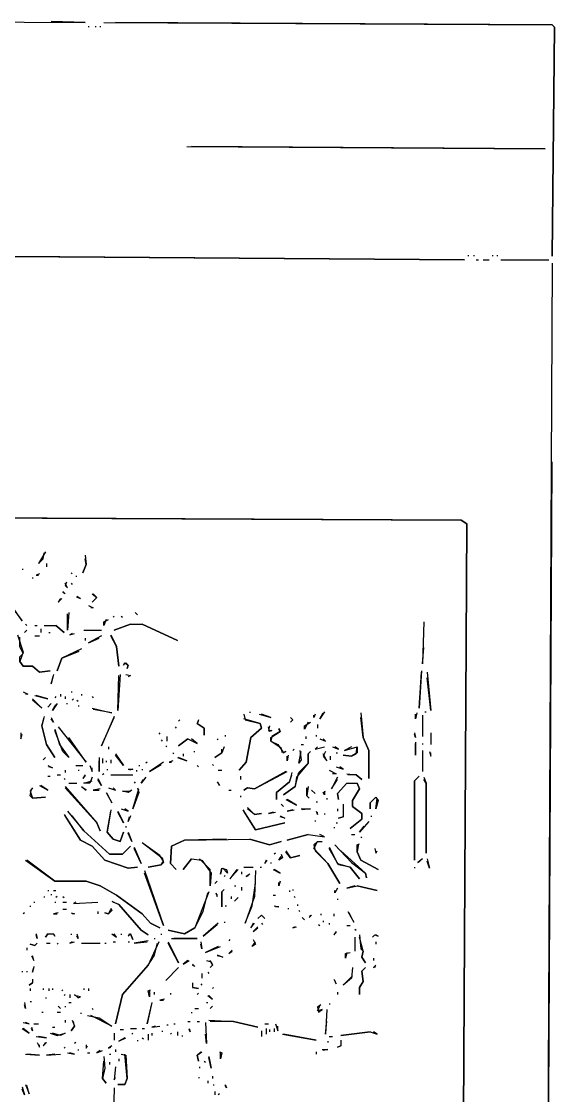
# Model space of a CAD drawing. Extents: x 0 to 16407, y 159 to 1115.
# Drawn here: x 1155.1 to 1269.2, y 842.6 to 1072.5 of the extents above; entities that cross this region are included whole.
import ezdxf

# ---------------------------------------------------------------- set-up
doc = ezdxf.new("R2010")
doc.units = 0
doc.layers.add('RASTER_VECTOR_LINEWORK', color=5, linetype='CONTINUOUS')

msp = doc.modelspace()

# ---------------------------------------------------------------- linework, layer by layer
at = {"layer": 'RASTER_VECTOR_LINEWORK'}
for points in [[(1129.5, 1072.5), (1168.75, 1072.25), (1161.5, 1072.5)], [(1169.5, 1071.5), (1169.5, 1071.25)], [(1171, 1071.5), (1171, 1071.25)], [(1172, 1071.5), (1172, 1071.25)], [(1172.75, 1072.25), (1268.75, 1071.75), (1269.25, 1071.25), (1268.75, 1022.25), (1269.25, 1071.25), (1268.75, 1071.75), (1175.25, 1072.25)], [(1190.5, 1045.75), (1267.25, 1045.25), (1191.5, 1045.75)], [(1143.75, 1022.25), (1250, 1021.5), (1144, 1022.25)], [(1250.75, 1022.5), (1250.75, 1022.25)], [(1252, 1022.5), (1252, 1022.25)], [(1252.5, 1021.5), (1253, 1021.5)], [(1254, 1021.5), (1255.25, 1021.5)], [(1256, 1022.5), (1256, 1022.25)], [(1257, 1022.5), (1257, 1022.25)], [(1257.75, 1021.5), (1268, 1021.5)], [(1268.75, 1020.75), (1265, 269.25), (1268.75, 978.25)], [(1144.5, 966.25), (1249.25, 965.75), (1250.5, 965), (1249.25, 749.75), (1250.5, 965), (1249.25, 965.75), (1145.75, 966.25)], [(1160.25, 959), (1158.75, 956.5), (1159.75, 957.5), (1160, 958.75)], [(1160.5, 956.5), (1160.5, 955.75)], [(1168.75, 958.25), (1169, 956.25), (1168.25, 954.5), (1169, 956.25), (1168.75, 957.5)], [(1155.25, 955.25), (1155.5, 955.25)], [(1159, 954.25), (1158.25, 954), (1158.75, 954)], [(1165.75, 954.5), (1166, 954.25)], [(1157.5, 953.5), (1157.5, 953.25)], [(1164.75, 952.5), (1164.5, 951.75), (1165, 951.25), (1164.5, 952.25)], [(1165.75, 952.25), (1166, 952)], [(1166.75, 953.75), (1167, 953.75)], [(1164, 950.5), (1164.5, 950), (1164, 950.25)], [(1167, 949.5), (1167.75, 949), (1167, 949.25)], [(1170.25, 950), (1171.25, 949.25), (1170.25, 948.25), (1171.25, 949.25), (1170.5, 950)], [(1152.75, 947.5), (1155.25, 944.25), (1153, 947.5)], [(1163.5, 949), (1163, 948.25), (1163.75, 949)], [(1169.5, 947.5), (1170.5, 947), (1170, 947)], [(1165.25, 946), (1165, 942.25), (1165, 945.75)], [(1175, 945.25), (1174.75, 945)], [(1176.5, 945.25), (1176.75, 945)], [(1179.5, 946), (1180, 945.5)], [(1156, 943.5), (1156.25, 943.25)], [(1158, 943.25), (1158.5, 943.25)], [(1159.25, 942.5), (1159.25, 941.75)], [(1160, 943.25), (1162.5, 943.25), (1164.25, 941.75), (1162.5, 943.25)], [(1173.25, 944.5), (1172.75, 943.25), (1172.75, 944), (1173.75, 944.5)], [(1178.5, 943.5), (1175, 942.25), (1178.5, 943.5), (1181, 943.5), (1188.5, 940), (1181, 943.5)], [(1241.25, 944), (1241, 935), (1241.25, 938.5)], [(1154.25, 941.25), (1155.5, 937.5), (1154.75, 935.5), (1155.5, 934.5), (1157.5, 934.5), (1159, 933.25), (1161.25, 933.5), (1159, 933.25), (1157.5, 934.5), (1155.5, 934.5), (1154.75, 935.5), (1154.75, 936.5), (1155.5, 937.25), (1154.75, 938.75), (1154.75, 940.75)], [(1156.25, 942.25), (1155.75, 941.75)], [(1158, 941), (1159, 941)], [(1161, 941.75), (1161.25, 941.75)], [(1166, 941.5), (1165.5, 941.25), (1166.5, 941.5)], [(1168.5, 942.25), (1172.25, 942.25)], [(1168.75, 940.5), (1168.75, 940)], [(1172.25, 941), (1169.5, 939.5), (1171.75, 940.5)], [(1174.25, 941.25), (1175.5, 938.75), (1176, 934.5), (1175.5, 938.75), (1174.25, 941)], [(1168, 938.25), (1163.75, 936.25), (1162.75, 933.5), (1163.75, 936.25), (1167.5, 937.75)], [(1177.25, 935.25), (1177, 934.75), (1177.25, 935.25), (1178, 934.75), (1177.75, 934), (1178, 934.75), (1177.5, 935.25)], [(1240.75, 933.5), (1240.25, 925.5), (1240.75, 933.25)], [(1162, 932.75), (1161.5, 930.75), (1162, 932.5)], [(1176.25, 932.75), (1175.75, 925), (1176, 932.5)], [(1177.5, 932.75), (1178.5, 932.5), (1178, 932.25)], [(1242, 933.25), (1242.75, 925), (1242, 932)], [(1155.5, 929), (1156.5, 928.5), (1156, 928.5)], [(1165.75, 929), (1166, 929)], [(1157.5, 927.5), (1159.5, 925.5), (1157.5, 927.25)], [(1158, 928.25), (1160.75, 927.5), (1158.25, 928.25)], [(1161.5, 926.5), (1160.75, 925.75)], [(1162.75, 926.5), (1161.75, 925), (1162.5, 926.25)], [(1162.5, 928), (1162.25, 927.75)], [(1163.5, 928.5), (1163.5, 928)], [(1164.5, 928), (1164.5, 927.5)], [(1164.75, 926.5), (1165, 926.5)], [(1166.25, 927.5), (1166, 927.25)], [(1167, 927.25), (1167.25, 927)], [(1168, 928.5), (1168, 928.25)], [(1170.25, 928), (1170.5, 927.75)], [(1167.25, 926), (1167.5, 926)], [(1170.25, 925.5), (1174.5, 924.5), (1170.5, 925.25)], [(1202.75, 924.25), (1203, 923), (1206.25, 922.25), (1206.5, 921.25), (1204.25, 919.25), (1203.25, 914), (1201.75, 912.25), (1203.25, 914), (1204.25, 919.25), (1206.5, 921.25), (1206.25, 922.25), (1202.75, 923.25)], [(1204, 924.75), (1204, 924.5)], [(1206, 924.25), (1208.5, 923.5), (1206.5, 924.25)], [(1218, 924.25), (1217.75, 923.5), (1217.75, 924)], [(1220, 924.75), (1219, 923.25), (1219.75, 924.5)], [(1227.75, 924.5), (1228.25, 919.25), (1229.5, 916.5), (1229.5, 910.5), (1229.5, 916.5), (1228.25, 919.25), (1227.75, 923.5)], [(1239.75, 924.5), (1239.5, 923.25), (1239.5, 924.25)], [(1241.5, 924.75), (1241.75, 924.75)], [(1160, 923.75), (1159.5, 921.75), (1160.5, 917.75), (1162.25, 915), (1160.5, 917.75), (1159.5, 921.75), (1160, 923.5)], [(1161.5, 923.5), (1162, 922.5), (1161.5, 923.25)], [(1175, 923.75), (1172.25, 917.5), (1175, 923.5)], [(1189, 923), (1188.75, 922.75)], [(1193, 923), (1192.75, 922.25), (1194.25, 921.25), (1194.25, 919.75), (1194.25, 921.25), (1192.75, 922.25), (1193, 922.75)], [(1212.75, 923.5), (1213.25, 923), (1212.75, 922.5), (1213.25, 923)], [(1216.5, 922.5), (1215.75, 921), (1215.75, 921.75), (1217, 922.5)], [(1218.5, 922), (1218.5, 921.25)], [(1241, 924), (1241, 919.5)], [(1155, 920.25), (1155, 919), (1155.25, 920)], [(1162.25, 921), (1163.25, 917.75), (1165.25, 915), (1164, 916.25), (1162.25, 920.75)], [(1163, 921.5), (1169, 914), (1165.25, 919.25)], [(1184.75, 920.25), (1184.5, 920)], [(1186.25, 919.5), (1186.25, 918.5)], [(1188.25, 921.5), (1188, 921.25)], [(1198.75, 919.75), (1198.75, 919.5)], [(1208.25, 921.75), (1208, 920.75), (1208.75, 920.75), (1208.25, 920.5), (1208, 921.5)], [(1210.25, 921.25), (1210.5, 920.5), (1208.75, 919.5), (1208.5, 918.5), (1210, 917.75), (1211.25, 916), (1211.75, 916.25), (1211, 916), (1210.75, 917), (1208.5, 918.5), (1208.5, 919.25), (1210.5, 920.5), (1210.25, 921)], [(1216, 919.5), (1216, 919)], [(1218.25, 919.75), (1218.25, 919.5)], [(1239.25, 920.25), (1239.5, 919.25), (1239.25, 920)], [(1242.75, 920.25), (1242.75, 917.75)], [(1173.75, 917.25), (1173.75, 916.75)], [(1185, 918.75), (1185.25, 918.5)], [(1186, 917.5), (1186.25, 917.25)], [(1190.75, 919), (1188.75, 917.5), (1190.75, 919), (1192.75, 918), (1191.5, 919)], [(1198.5, 917.25), (1198, 916), (1196.5, 915), (1198, 916), (1198, 916.75)], [(1197.25, 919), (1197, 918.75)], [(1215, 917.75), (1215.5, 917.75)], [(1218.5, 917.25), (1218, 916.75), (1220, 917.25)], [(1219, 919), (1220.25, 918.5), (1219.75, 919)], [(1221.75, 917.25), (1223, 916.75), (1222.25, 917.25)], [(1225.75, 917.25), (1224.25, 916.5), (1227, 917.25), (1227, 916), (1225.75, 915.25), (1224, 915.5), (1225.75, 915.25), (1226.75, 915.75), (1227, 917.25)], [(1239.5, 918.25), (1239.5, 915.5), (1239.5, 918)], [(1241, 918), (1241, 917.75)], [(1160.25, 915), (1159.75, 914.5)], [(1171.75, 915), (1171.75, 912), (1171.75, 914.25)], [(1175.25, 915.75), (1177, 913.25), (1175.25, 915.5)], [(1187.5, 916), (1187.75, 915.75)], [(1188.5, 915), (1190.5, 914.25), (1188.75, 915)], [(1189.75, 915.75), (1189.75, 915.25)], [(1192, 916.25), (1192.25, 916.25)], [(1217, 916.25), (1216.5, 915.75), (1216.5, 913.75), (1214, 910.75), (1213.75, 908.75), (1211.25, 907), (1213.75, 908.75), (1214.5, 911.75), (1216.5, 913.75), (1216.5, 915.75)], [(1212.25, 915.5), (1212, 914.25), (1212, 915.25)], [(1213.5, 916.75), (1213.25, 916.5)], [(1214.75, 916.5), (1215, 914.5), (1214.5, 913.75), (1215, 916.25)], [(1220.25, 916.25), (1219.75, 915.25), (1220.5, 914.25), (1219.75, 915.75)], [(1221.25, 915.25), (1221.25, 914.5)], [(1222.5, 916), (1222.75, 916)], [(1241, 916.5), (1241, 912)], [(1242.5, 916.25), (1242.75, 915.25), (1242.75, 916)], [(1160.75, 913.25), (1161.75, 912.75), (1161, 913)], [(1166.75, 913.25), (1168.25, 913.25)], [(1169.75, 913.25), (1170.25, 912), (1170.25, 912.75)], [(1172.5, 914.75), (1172.5, 913.75)], [(1173.25, 914.25), (1173.25, 914)], [(1174.25, 914.5), (1174.25, 913.75)], [(1180.25, 913.25), (1180.5, 913.25)], [(1182, 914), (1181.75, 913.75)], [(1185.5, 914), (1182.5, 912), (1185, 913.5)], [(1187.5, 914.25), (1186.75, 914), (1187.25, 914)], [(1192.75, 913.25), (1193, 913)], [(1196, 913.5), (1196.25, 913.25)], [(1222.5, 913), (1224, 912.5), (1223.25, 913)], [(1160.75, 911), (1161.25, 911)], [(1162.75, 911.25), (1163.5, 911.25)], [(1164.25, 910.5), (1164.5, 910.25)], [(1164.5, 912.25), (1164.5, 911.75)], [(1167.25, 912.25), (1167.5, 912.25)], [(1168.75, 911.25), (1168.25, 910.5), (1168.75, 911)], [(1170.25, 910.75), (1169.75, 909.5), (1168.5, 909.5), (1170.25, 910)], [(1171.5, 910.5), (1172.25, 909), (1171.5, 910.25)], [(1172.75, 911.5), (1172.5, 911.25)], [(1173.5, 912.5), (1173.5, 912.25)], [(1174.25, 911.25), (1179, 911.25)], [(1178, 912.5), (1179, 912.5), (1178.25, 912.25)], [(1179.75, 912.25), (1179.75, 912)], [(1181.75, 910.75), (1180.75, 909.5), (1181.25, 910.25)], [(1181, 912.5), (1181, 912.25)], [(1197.25, 912.25), (1198, 912.25)], [(1202, 911), (1202, 910.25)], [(1211.75, 912), (1205, 908.25), (1203.5, 908.5), (1202.75, 908), (1203.5, 908.5), (1205, 908.25), (1212, 912)], [(1213, 911.75), (1212.5, 909.75), (1209.75, 907.5), (1209.75, 906), (1209.75, 907.5), (1212.5, 909.75), (1213, 911.25)], [(1221, 912.25), (1222.5, 911.5), (1221.75, 911.5)], [(1222.75, 910.75), (1221.5, 908.25), (1222.75, 910.25)], [(1224.75, 911.5), (1226.75, 911.25), (1228, 910.25), (1226.75, 911.25), (1225, 911.25)], [(1240.25, 911), (1239.25, 910), (1239.25, 893), (1239.25, 910)], [(1241.25, 910.75), (1241.75, 909.5), (1241.75, 894.5), (1241.75, 909.5), (1241.25, 910.25)], [(1157.5, 908.5), (1157, 907.75), (1157.5, 906.25), (1160.25, 906.5), (1157.5, 906.25), (1157, 906.75), (1157.25, 908.25)], [(1159, 909), (1160.75, 908), (1159.25, 909)], [(1164.5, 908.75), (1171.25, 901), (1172, 899.25), (1171.25, 901), (1164.5, 908.5)], [(1165.25, 909.5), (1167, 909.5)], [(1168, 908.75), (1169, 908), (1168.25, 908.5)], [(1172, 908.25), (1170.5, 908), (1171.75, 908)], [(1173.75, 908.5), (1175.25, 908), (1174.75, 908.5)], [(1180, 908.5), (1180.25, 907.5), (1179, 904), (1180.25, 908.25)], [(1179.5, 909.75), (1179.25, 909.5)], [(1197, 909.75), (1197.5, 909), (1197.25, 909.5)], [(1216.5, 908.75), (1216.25, 906.75), (1216.75, 906.25), (1216.25, 906.75), (1216.25, 908.5)], [(1224.75, 909.5), (1222.75, 907.25), (1223, 906), (1222.75, 907.25), (1224.75, 909.5), (1227, 909.5), (1227.5, 908.25), (1226, 905.75), (1226, 904.5), (1228, 903), (1228, 901.75), (1225.5, 899.75), (1228, 901.75), (1228, 903), (1226, 904.5), (1226, 905.75), (1227.5, 908.25), (1227, 909.5)], [(1173.25, 907.5), (1174.5, 905.25), (1173.5, 907.25)], [(1178.75, 908), (1178, 907.5), (1176.75, 907.75), (1178.5, 907.75)], [(1199.5, 908), (1200, 908)], [(1202, 906.75), (1202, 906.5)], [(1211.75, 906), (1214, 904.75), (1212, 906)], [(1217.25, 908), (1218, 907.25)], [(1220, 907.75), (1220, 907), (1219.75, 907.5), (1220.25, 907.75)], [(1220.5, 906.25), (1220.5, 906)], [(1231, 906.5), (1229.75, 905.25), (1229.75, 904), (1229.75, 905.25), (1231, 906.5), (1231.5, 905.75), (1231, 904), (1231.25, 906.25)], [(1165, 903.5), (1168.5, 899.25), (1174, 894.25), (1176.75, 894.25), (1178.5, 896), (1176.75, 894.25), (1174, 894.25), (1168.5, 899.25), (1166, 902.5)], [(1174.25, 903.75), (1173.5, 899), (1174.75, 897.5), (1176.25, 897), (1177, 899), (1176.25, 897), (1174.75, 897.5), (1173.5, 899), (1174.25, 903.5)], [(1175.75, 903.5), (1177, 901), (1175.75, 903.25)], [(1176.5, 904), (1178, 903.5), (1177.25, 904)], [(1202.5, 903.75), (1205.25, 899.5), (1211.5, 901), (1205.25, 899.5), (1202.75, 903.5)], [(1203.5, 904.25), (1205, 902.75), (1206.5, 903), (1205, 902.75), (1203.5, 904)], [(1210.75, 905), (1211.25, 904.5)], [(1213.25, 903.75), (1212, 903.5), (1213.5, 903.75)], [(1215, 904), (1217, 904), (1215.25, 903.75)], [(1218.25, 905.5), (1218.5, 905.5)], [(1218.25, 903.5), (1218.5, 902.75), (1218.5, 903.25)], [(1222.75, 904), (1222.75, 903.5)], [(1224, 905), (1224, 902.25), (1223, 902), (1224, 902.25)], [(1164.25, 902.75), (1167.75, 897.25), (1170.25, 896), (1173, 893), (1178, 891.25), (1180, 891.5), (1178, 891.25), (1173, 893), (1170.25, 896), (1167.75, 897.25), (1164.5, 902.5)], [(1178.5, 902.5), (1178, 901.25), (1178.25, 902.25)], [(1209, 903.25), (1208, 903), (1209.5, 903.25)], [(1210.5, 902.5), (1211.5, 902), (1210.5, 902.25)], [(1218, 901.5), (1218, 901.25)], [(1220, 903), (1220, 902.75)], [(1229.5, 901.25), (1227.5, 899), (1228.5, 900.25)], [(1230, 902.5), (1230, 902.25)], [(1177.5, 900.25), (1177.5, 900)], [(1178, 899), (1178.75, 897), (1178, 898.75)], [(1222, 900), (1222.25, 900)], [(1222.5, 901), (1222.75, 901)], [(1181, 896.75), (1185.25, 893.5), (1185.5, 892.5), (1185, 892), (1182.25, 891.5), (1185, 892), (1185.5, 892.75), (1184.75, 894), (1181.25, 896.5)], [(1199, 897.5), (1190, 897.25), (1187.25, 896), (1187, 892.25), (1188.25, 891), (1187, 892.25), (1187.25, 896), (1190, 897.25), (1204, 897.5), (1208.25, 896.25), (1210.75, 897), (1208.25, 896.25), (1204, 897.5)], [(1216.5, 898.5), (1212, 897.25), (1216.5, 898.5), (1220, 898), (1219, 898.5)], [(1218.5, 897), (1217.75, 896.25), (1218, 895), (1220.75, 892.25), (1223.25, 888), (1220.75, 892.25), (1217.75, 895.5), (1218.5, 897), (1219.5, 897)], [(1225.75, 898.5), (1226.5, 898.5)], [(1227.75, 898), (1228, 897.75)], [(1179.25, 895.75), (1180.75, 892.25), (1179.25, 895.5)], [(1209.5, 894.5), (1209.25, 894.25)], [(1210.75, 894.25), (1211, 893.5), (1210.25, 893), (1210.75, 893.75)], [(1211.75, 895), (1212.75, 893.5), (1214.75, 894), (1212.75, 893.5), (1211.75, 894.75)], [(1221, 895.75), (1222.75, 892.25), (1225.5, 891.5), (1227.5, 889), (1225.5, 891.5), (1223, 892), (1221, 895.5)], [(1222.25, 896.25), (1225.75, 892.5), (1228.75, 890.25), (1229, 889.25), (1228.75, 890.25), (1223.5, 895)], [(1227.25, 896.5), (1227, 894.75), (1227.75, 893), (1231.5, 891), (1227.75, 893), (1227, 894.75), (1227, 896.25), (1227.5, 896.5)], [(1230.75, 895.5), (1231, 894.5), (1231.25, 895)], [(1156, 893), (1162.25, 888.5), (1169, 888.5), (1172, 887.5), (1175.5, 885.5), (1181, 881.5), (1182.75, 879.5), (1184.75, 878.5), (1182.75, 879.5), (1181, 881.5), (1175.5, 885.5), (1172, 887.5), (1169, 888.5), (1162.25, 888.5), (1156.25, 893)], [(1191.5, 893.25), (1189.75, 891), (1191.5, 893.25), (1193.75, 893), (1195.75, 890.25), (1195.5, 887.5), (1195.5, 891), (1193.25, 893.25)], [(1207.5, 893), (1207.25, 892.25), (1207.75, 893)], [(1208.5, 892.5), (1208.5, 892.25)], [(1241, 893.25), (1240, 892.5), (1240.5, 892.75)], [(1242, 893.25), (1242.5, 891.25), (1242, 892.75)], [(1181.5, 890.75), (1185.5, 879), (1181.5, 890.25)], [(1198, 891.25), (1197.75, 890), (1198, 891.25), (1199, 891), (1199.25, 890.25), (1198.25, 891.25)], [(1198.75, 889.75), (1198.5, 889.5)], [(1201.25, 891), (1199.75, 889), (1201.5, 891)], [(1202.25, 890.5), (1202.25, 890)], [(1202.75, 891.5), (1204.75, 891.5)], [(1205.25, 890.75), (1205, 885.25), (1203, 879.5), (1204.5, 883.25), (1205.25, 888)], [(1204, 890), (1203.25, 889.5), (1203.75, 889.75)], [(1206.25, 891.5), (1206.5, 891.5)], [(1209, 891), (1210.5, 890.25), (1209.25, 891)], [(1239.25, 891.5), (1239.25, 891.25)], [(1197, 888.5), (1196.5, 888)], [(1200.75, 887.5), (1201, 887.5)], [(1210.5, 888.5), (1210.25, 887.5), (1210.25, 888.25)], [(1226.5, 887.5), (1224.75, 887), (1227, 887.5), (1231.25, 886.5), (1227, 887.5)], [(1160, 885.25), (1160, 885)], [(1160.75, 886.5), (1161, 886.5)], [(1161.5, 885.75), (1161.5, 885.5)], [(1162, 886.5), (1162.5, 886.5)], [(1162.75, 885.25), (1162.5, 885)], [(1164, 885.25), (1164.25, 885)], [(1195.25, 886.25), (1192.25, 878.5), (1190, 877.25), (1186.5, 878), (1190, 877.25), (1192.25, 878.5), (1194, 882), (1195, 886)], [(1196.75, 886), (1197, 885.25), (1197, 885.75)], [(1198.5, 886.75), (1198, 886.25), (1198, 883), (1198, 886.25)], [(1200, 885.25), (1200, 884.75)], [(1202.25, 887.25), (1202.25, 886.5)], [(1209, 885.5), (1209.5, 885.5)], [(1212.5, 886.5), (1212.5, 886.25)], [(1213.25, 886.75), (1213.25, 886.5)], [(1213.5, 885.25), (1213.75, 885)], [(1222.75, 887), (1222.25, 886), (1222.25, 886.5)], [(1157, 883.25), (1157, 883)], [(1157.75, 884), (1158, 884)], [(1162.25, 884), (1162.5, 884)], [(1164, 884), (1164.75, 884)], [(1166.75, 884), (1166.25, 883.75), (1171.5, 884)], [(1174.25, 882.75), (1174.5, 882.25), (1173.75, 881.5), (1173, 881.75), (1173.75, 881.5), (1174.25, 882.5)], [(1174.5, 884.25), (1176, 883.5), (1180.75, 878), (1182.25, 877), (1180.75, 878), (1176, 883.5), (1174.75, 884)], [(1198.75, 883.25), (1199, 883.25)], [(1201.5, 885), (1200.75, 884.25), (1201.25, 884.75)], [(1209.25, 883.25), (1210.25, 883), (1209.5, 883)], [(1212.25, 882.75), (1212.25, 882.5)], [(1214.25, 883.5), (1214.25, 883.25)], [(1222.75, 884.75), (1222.75, 884.5)], [(1155.75, 881.75), (1155.5, 881.5)], [(1163, 881.75), (1162, 881.5), (1162.75, 881.5)], [(1164, 882.5), (1164.75, 882.5)], [(1165.75, 881.75), (1166.5, 881.5), (1166, 881.5)], [(1171.5, 882), (1171.5, 881.5)], [(1206.5, 881.25), (1205.75, 880.5), (1206.5, 881.25), (1207.25, 880.5)], [(1214.5, 882.25), (1214.75, 882)], [(1215.25, 880.75), (1215.75, 880.25)], [(1217, 881.25), (1216.75, 880.75), (1217.25, 881.25)], [(1219.25, 881.5), (1219.25, 881.25)], [(1222, 881.5), (1222, 881)], [(1225, 882), (1226.25, 879.75), (1225.25, 881.75)], [(1197.25, 879.5), (1194, 876.75), (1197, 879.25)], [(1198.5, 879.75), (1198.75, 879.75)], [(1204.75, 879.5), (1204.25, 878.5), (1205, 879.5)], [(1205.75, 878.75), (1204.75, 877.75), (1205.75, 878.5)], [(1206.5, 879.5), (1206.75, 879.25)], [(1213.75, 878.75), (1213.25, 878.5), (1214, 878.75)], [(1218.75, 879.25), (1219, 879)], [(1219.75, 880), (1219.75, 879.75)], [(1221, 879.5), (1221, 879.25)], [(1224.75, 879), (1225.5, 879)], [(1226.5, 878.25), (1226.75, 878)], [(1158.25, 877.25), (1158.5, 876.25), (1158.25, 877)], [(1160.75, 877.25), (1160.25, 876.5), (1160.75, 877.25), (1162, 877.25), (1162.25, 876.75), (1162, 877.25)], [(1165.75, 877.25), (1165.75, 877)], [(1167, 877.25), (1167.25, 876.25), (1167, 876.75)], [(1174.5, 877.25), (1175.5, 876.5), (1175, 877.25)], [(1176.5, 877.25), (1176.5, 877)], [(1178.25, 877.25), (1178, 876.75), (1178.5, 877.25), (1179, 876), (1178.5, 877.25)], [(1183.5, 876.25), (1183.75, 876.25)], [(1185, 877.25), (1185, 877)], [(1187.25, 876.25), (1192.75, 876.25), (1187.75, 876.25)], [(1199.75, 876), (1199.5, 875.75)], [(1204.75, 876), (1205.25, 875), (1204.5, 874.5), (1205.25, 875.5)], [(1222.5, 877.75), (1222, 877), (1222.5, 877.5)], [(1226.5, 876.5), (1226.5, 873.5)], [(1227.5, 877), (1227.75, 874), (1228.25, 873.5), (1228, 872.25), (1228.75, 871), (1228, 872.25), (1228.25, 873.5), (1227.5, 876.5)], [(1230.75, 877), (1230.25, 876.5), (1230.75, 877), (1231.5, 876.75), (1231, 877)], [(1156.25, 874.25), (1156.25, 873.75)], [(1158.5, 875.25), (1158, 874.75), (1157, 875), (1158, 874.75)], [(1160.5, 875.25), (1161.25, 875.25)], [(1163, 875.25), (1162.75, 875)], [(1166, 875.5), (1165.5, 875.25), (1166.5, 875.5)], [(1168, 875.25), (1172, 875.25)], [(1173, 875.25), (1173.25, 875.25)], [(1174.75, 875.5), (1175.25, 875.5)], [(1184.5, 875.5), (1182.25, 870.5), (1176.75, 864.25), (1175.25, 858), (1176.75, 864.25), (1182.25, 870.5), (1183.5, 872.5), (1184.25, 875.25)], [(1178, 875.5), (1178.25, 875.5)], [(1182.25, 875.75), (1179.25, 875.25), (1182, 875.5)], [(1186.5, 875.5), (1188.75, 871), (1186.5, 875.25)], [(1193.5, 875.5), (1193.75, 874), (1193.5, 875)], [(1197.25, 874.5), (1194.5, 873.25), (1197.75, 874.5)], [(1200.25, 873.75), (1199.5, 873), (1200.25, 873.5)], [(1231, 875.5), (1231, 875)], [(1157.25, 872.5), (1157.75, 871.5), (1157.5, 872.5)], [(1190.75, 871.5), (1189.75, 870.75), (1191, 871.5)], [(1194.75, 871.5), (1195.75, 871.25), (1196, 870.5), (1195.5, 870), (1196, 870.5), (1195.5, 871.5)], [(1197, 872.75), (1198.25, 872.25), (1197, 872.5)], [(1224.75, 873.25), (1224.5, 872), (1224.5, 873), (1225.5, 873.25)], [(1230.5, 872), (1230.5, 871.5)], [(1155.25, 869.25), (1155.25, 869)], [(1156.25, 869.25), (1156.25, 869)], [(1157.75, 870.25), (1157.5, 869), (1157.75, 870)], [(1188.75, 870), (1186, 867.25)], [(1191.75, 870.75), (1192.25, 870.25), (1191.75, 870.5)], [(1195, 869), (1195.25, 868.75)], [(1226, 870), (1225.75, 867.75), (1224, 866.25), (1226, 868.25)], [(1228.75, 870), (1228, 869.25), (1228.25, 867), (1227.5, 865.75), (1227.5, 864.25), (1227.5, 865.75), (1228.25, 867), (1228, 869.25)], [(1231, 870.5), (1230.5, 870), (1231, 870.25)], [(1157.5, 867.5), (1157.5, 866.75), (1156.75, 866.25), (1157.5, 866.75)], [(1191.75, 866.75), (1191.75, 865.75), (1193, 865.5), (1191.75, 865.75)], [(1193.75, 868.75), (1193.75, 867.75)], [(1222, 867.5), (1222.5, 866.5), (1222.25, 867.25)], [(1157, 865.5), (1157, 865)], [(1159.75, 865.5), (1159.75, 865.25)], [(1161, 865.5), (1161, 865)], [(1161.75, 865.5), (1161.75, 865.25)], [(1164, 865.25), (1163.75, 865)], [(1168.5, 865.5), (1168.5, 865.25)], [(1169.5, 865.5), (1169.5, 865)], [(1182.5, 865.25), (1182.5, 863.75), (1182.25, 865), (1182.75, 865.25)], [(1183.5, 864.75), (1183.5, 864.25)], [(1187, 864.5), (1187, 864.25)], [(1193, 864.5), (1192.75, 864.25)], [(1193.5, 866.5), (1193.75, 866.25)], [(1196.25, 865.75), (1196, 865.5)], [(1222.75, 864.75), (1222.75, 864.25)], [(1155.75, 862.5), (1156, 861.25), (1155.75, 862)], [(1157, 862.75), (1157.25, 862.75)], [(1160.25, 863.5), (1160.5, 863.5)], [(1164.5, 864.25), (1164.25, 864)], [(1165.25, 862.5), (1165.75, 862.5)], [(1165.5, 864.25), (1165.5, 863.5)], [(1166.5, 864.25), (1167.25, 863.5), (1167.75, 863.75), (1166.5, 864)], [(1183, 862.5), (1182, 858), (1183, 862.25)], [(1185.75, 863.25), (1184.75, 863), (1185.5, 863)], [(1194.75, 862.5), (1195, 862.5)], [(1195, 864), (1196, 863.25), (1195.25, 864)], [(1221, 862.25), (1221.25, 862.25)], [(1159.5, 860.5), (1159.75, 860.5)], [(1162.75, 860.5), (1163.5, 860.5)], [(1163, 861.75), (1163.5, 861.25)], [(1164.5, 861.75), (1164.5, 861.5)], [(1167.75, 860.25), (1168, 860.25)], [(1169.25, 859.75), (1171.75, 859.25), (1174.5, 857.5), (1170, 859.75)], [(1170.25, 861.25), (1170.5, 861)], [(1191.5, 860.5), (1191.5, 860.25)], [(1192.25, 861.25), (1193, 861.25)], [(1196, 861.75), (1195.5, 861.25)], [(1219.25, 862), (1218.5, 861.5), (1218.75, 860.5), (1219.5, 861), (1218.5, 860.75), (1219, 861.75)], [(1220.5, 861), (1220.25, 855.75), (1220.5, 858.5)], [(1155.5, 858.25), (1156.75, 858), (1156, 858.25)], [(1157.75, 858), (1158.75, 858)], [(1164.5, 858.75), (1164.5, 858.25)], [(1166, 858.75), (1166.5, 857.5), (1165.75, 856.5), (1166.5, 857.5), (1166.25, 858.5)], [(1183.75, 857.5), (1183, 857.25), (1184.75, 857.5)], [(1186.25, 857.75), (1186.5, 857.75)], [(1187.75, 858), (1188, 858)], [(1190.75, 858.5), (1191.25, 858.5)], [(1192.75, 858.5), (1193.25, 858.5)], [(1194.5, 858.25), (1194.75, 853.75), (1194.5, 855.75)], [(1195.25, 858.75), (1200.5, 858.5), (1205.75, 857.25), (1200.5, 858.5), (1195.5, 858.5)], [(1207.25, 858), (1208, 858)], [(1209.5, 858), (1210, 856.5), (1210, 857.5)], [(1155.25, 857), (1156.75, 856), (1155.5, 857)], [(1157.25, 857.25), (1157.5, 856.5), (1157.25, 857)], [(1158.25, 855.25), (1160.5, 855), (1158.75, 855.25)], [(1161.25, 856), (1162.75, 855.5), (1164.5, 856), (1163.5, 855.5), (1161.75, 856)], [(1161.75, 857.25), (1162.25, 857.25)], [(1175, 856), (1175, 854.5)], [(1176.25, 856.75), (1177, 856.75)], [(1178.5, 857), (1179.75, 857)], [(1179, 856), (1178.75, 855.75)], [(1181, 857), (1181.5, 857)], [(1182.25, 855.75), (1182.25, 854.5)], [(1183, 856), (1183, 855.5)], [(1185.25, 856.5), (1185.25, 856.25)], [(1187.25, 856), (1187, 855.75)], [(1188.5, 856.25), (1188.5, 855.5)], [(1189.5, 855.5), (1189.5, 855.25)], [(1191, 857), (1191.25, 856.25), (1191, 856.75)], [(1206.5, 856.5), (1206.5, 855.25)], [(1207.5, 857), (1207.5, 855.75)], [(1208.25, 856.75), (1208.25, 856.25)], [(1209.25, 857), (1209.25, 856.25)], [(1211, 855.75), (1218.25, 854.5), (1211.25, 855.75)], [(1221, 855.25), (1221.75, 855.25)], [(1229.75, 856.25), (1223.5, 855.5), (1229.75, 856.25), (1231.25, 855.75), (1230.5, 856.25)], [(1158.5, 854), (1159, 853), (1159, 853.5)], [(1160.25, 854), (1159.75, 853.25), (1160.5, 854)], [(1164.5, 853), (1164.25, 852.75)], [(1166.75, 854), (1166.5, 853.75)], [(1169, 853.5), (1169, 852.75), (1169.25, 853.25)], [(1174.5, 853.25), (1173.75, 852.75), (1174.25, 853)], [(1177.25, 855), (1176, 854.25), (1177.5, 855)], [(1180, 854.5), (1180, 854.25)], [(1181, 855), (1181.25, 854.75)], [(1220.75, 854.25), (1220.75, 854)], [(1223.5, 854.5), (1223.5, 853.25), (1222.75, 853), (1223.5, 853.25)], [(1156, 851.5), (1159, 851.25), (1156.25, 851.5)], [(1162.25, 851.5), (1160.5, 851.25), (1163.5, 851.5)], [(1165, 851.75), (1166.5, 851.5), (1165.5, 851.75)], [(1167.25, 852.5), (1167.25, 852.25)], [(1169.25, 851.75), (1169.75, 851.75)], [(1172, 852.25), (1171.25, 851.75), (1172.5, 852.25)], [(1172.75, 851), (1173, 848.5), (1172.5, 846.25), (1173.25, 845.25), (1172.5, 846.25), (1172.75, 850)], [(1174, 851.5), (1174.25, 851.5)], [(1175.25, 852.5), (1175.25, 852)], [(1176.5, 851.5), (1177.5, 851.25), (1177.75, 846.25), (1177.25, 845), (1175.75, 845), (1177.25, 845), (1177.75, 846.25), (1177.25, 851.5)], [(1193.5, 852), (1192.75, 851.25), (1193, 850), (1192.75, 851.25), (1193.75, 852)], [(1195.25, 851), (1195.75, 848.5), (1195.25, 850.75)], [(1197.5, 852), (1198, 851.75), (1197.75, 850.5), (1197.75, 852)], [(1218.25, 852), (1218.25, 851.5)], [(1219.5, 852.5), (1220.75, 852.5), (1219.75, 852.25)], [(1174, 849.75), (1174, 849.25)], [(1175.25, 848.75), (1175, 846), (1175.25, 846.5)], [(1176, 850.5), (1176, 850)], [(1193.25, 848.75), (1193.25, 848.5)], [(1194.25, 850), (1194.5, 849.75)], [(1193, 846.5), (1193.25, 846.5)], [(1196, 846.75), (1196, 846.25)], [(1155.25, 844.5), (1155.75, 842.75), (1155.25, 844)], [(1156, 845), (1156.75, 843), (1156.25, 844.75)], [(1175, 844.25), (1174.75, 836), (1175, 840.75)], [(1195, 845.75), (1195, 845.25)], [(1196.25, 845), (1196.25, 844.75)], [(1198.75, 845), (1199, 844.25), (1198.75, 844.75)], [(1196.5, 843.5), (1196.5, 842.75)], [(1197.5, 843), (1197.25, 842.75)]]:
    msp.add_lwpolyline(points, dxfattribs=at)

doc.saveas('drawing.dxf')
